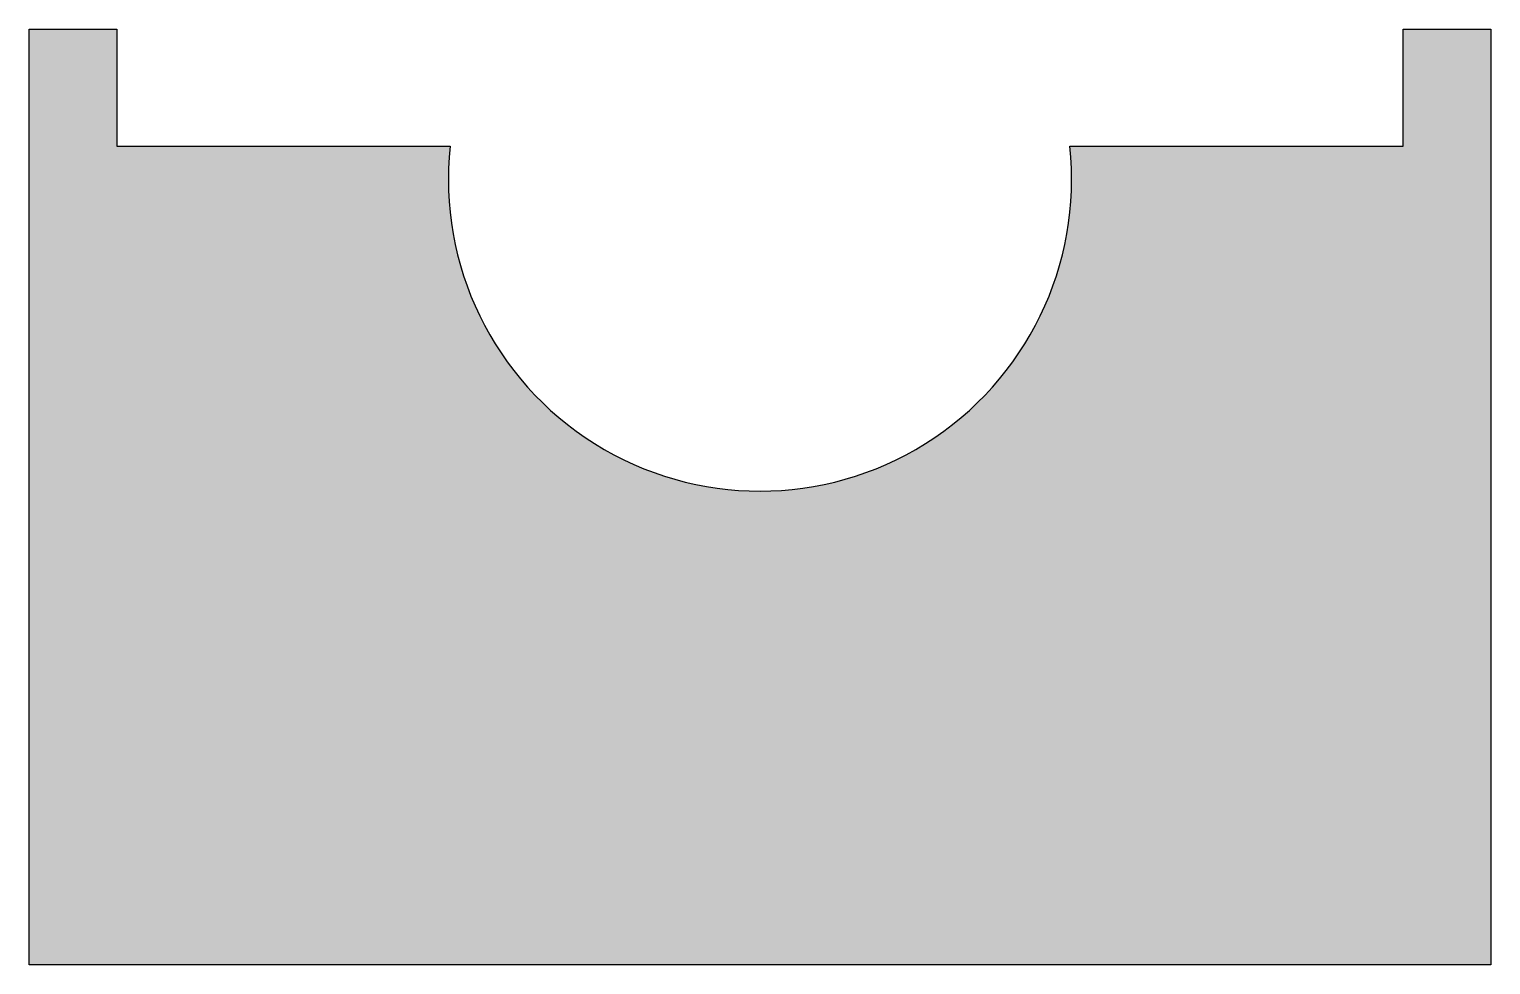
# Model space of a CAD drawing. Header units: metres. Extents: x -0.25 to 0, y -0.16 to 0.
import ezdxf

# ---------------------------------------------------------------- set-up
doc = ezdxf.new("R2010")
doc.units = ezdxf.units.M

msp = doc.modelspace()

# ---------------------------------------------------------------- hatches: boundary and pattern name
h = msp.add_hatch(color=254)
edge = h.paths.add_edge_path()
edge.add_line((-0.25, -0.16), (-0.25, 0))
edge.add_line((-0.25, 0), (-0.235, 0))
edge.add_line((-0.235, 0), (-0.235, -0.02))
edge.add_line((-0.235, -0.02), (-0.178, -0.02))
edge.add_arc((-0.125, -0.02569), 0.05331, 173.867, 366.133)
edge.add_line((-0.072, -0.02), (-0.015, -0.02))
edge.add_line((-0.015, -0.02), (-0.015, 0))
edge.add_line((-0.015, 0), (0, 0))
edge.add_line((0, 0), (0, -0.16))
edge.add_line((0, -0.16), (-0.25, -0.16))

# ---------------------------------------------------------------- linework, layer by layer
at = {"flags": 128}
msp.add_lwpolyline([(-0.25, -0.16), (-0.25, 0), (-0.235, 0), (-0.235, -0.02), (-0.178, -0.02, 1.113208), (-0.072, -0.02), (-0.015, -0.02), (-0.015, 0), (0, 0), (0, -0.16)], format="xyb", close=True, dxfattribs=at)

doc.saveas('drawing.dxf')
